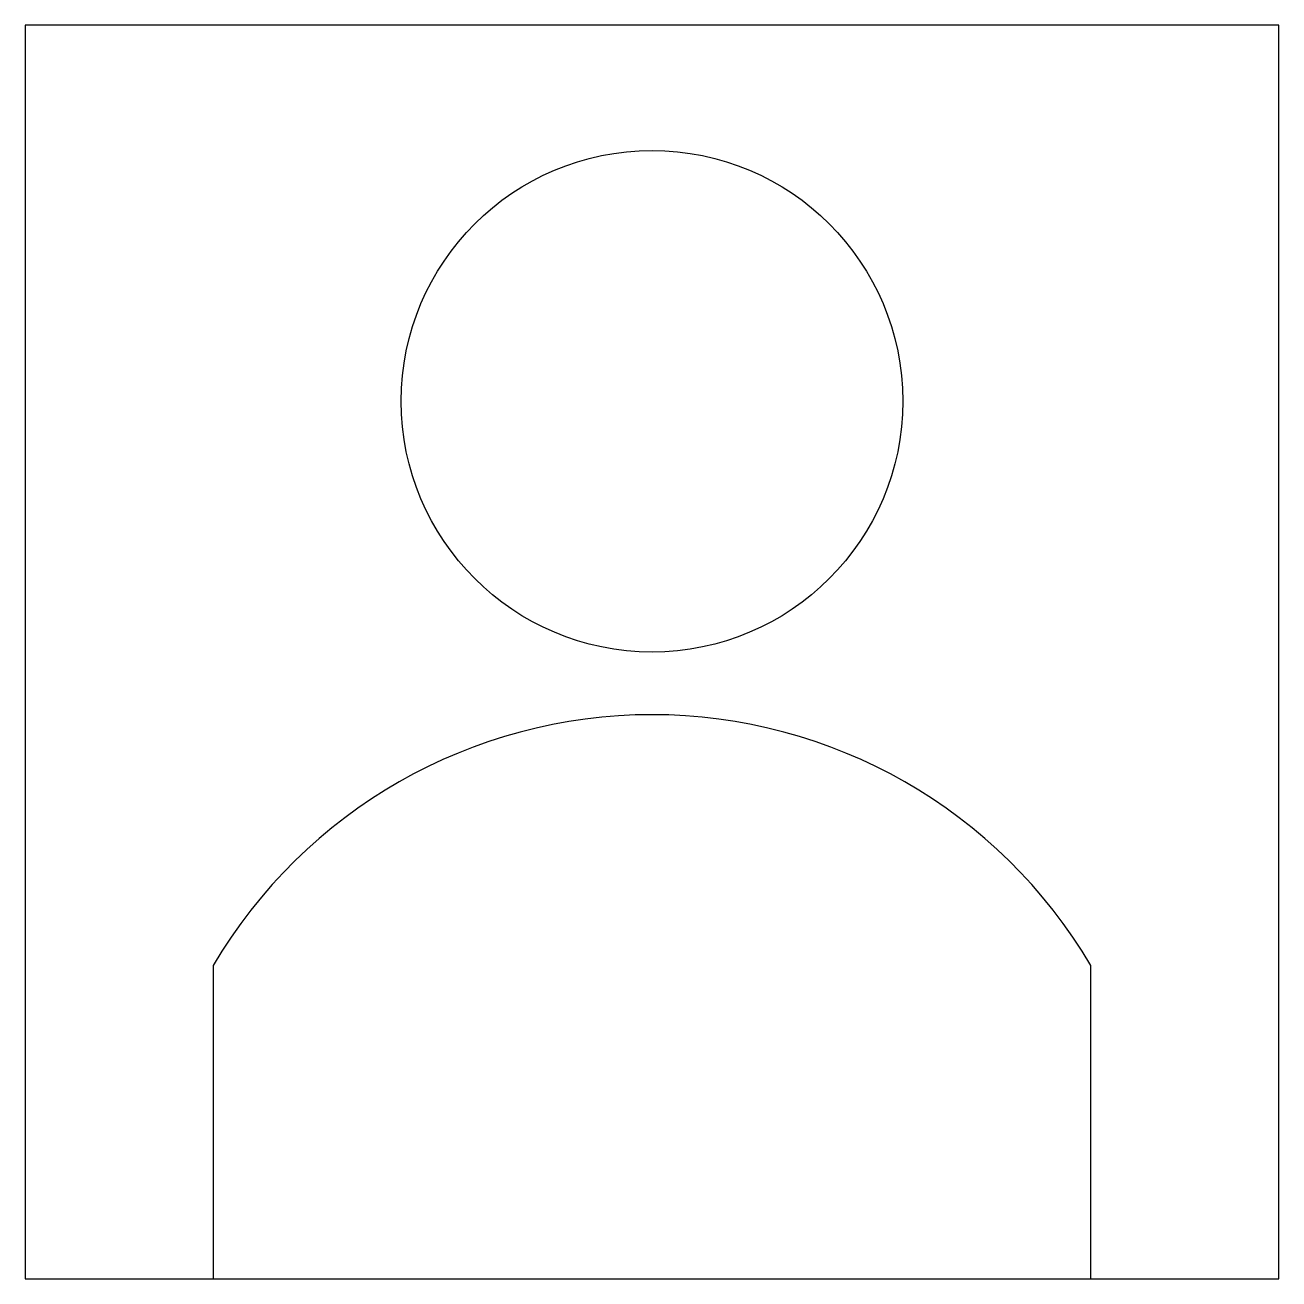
# Model space of a CAD drawing. Extents: x 0 to 1000, y 0 to 1000.
import ezdxf

# ---------------------------------------------------------------- set-up
doc = ezdxf.new("R2010")
doc.units = 0
doc.layers.get('0').update_dxf_attribs({"linetype": 'CONTINUOUS'})

msp = doc.modelspace()

# ---------------------------------------------------------------- linework, layer by layer
msp.add_lwpolyline([(0, 0), (1000, 0), (1000, 1000), (0, 1000)], close=True)
msp.add_lwpolyline([(850, 0), (850, 250, 0.57143), (150, 250), (150, 0)], format="xyb", close=True)
msp.add_circle((500, 700), 200)

doc.saveas('drawing.dxf')
